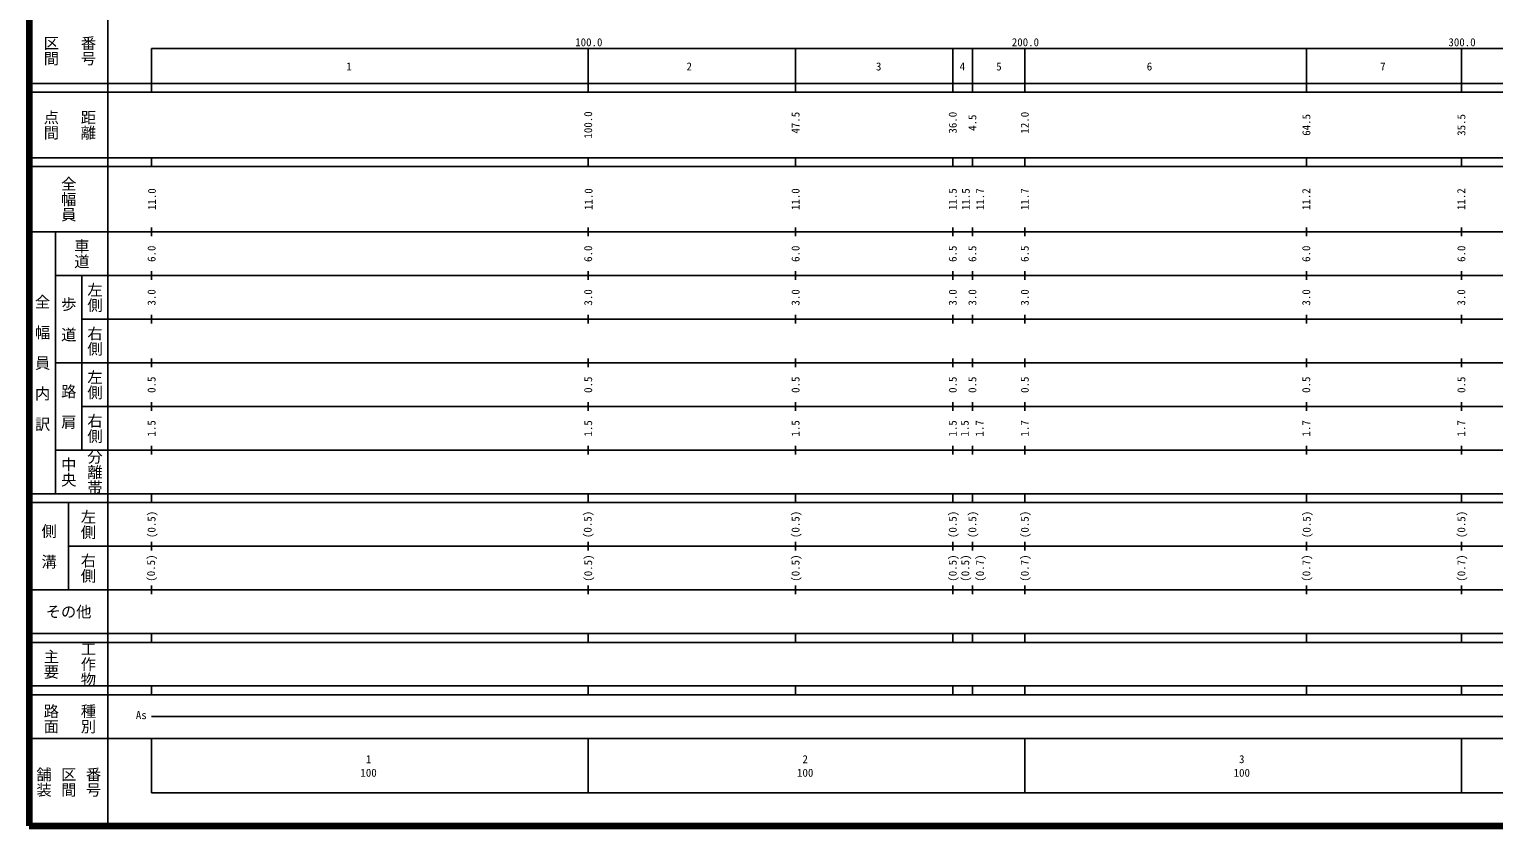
# Model space of a CAD drawing. Units: millimetres on the paper, enlarged 1000 times. Extents: x 40000 to 680000, y 20000 to 380000.
# Drawn here: x 40000 to 375413, y 20000 to 202409 of the extents above; entities that cross this region are included whole.
import ezdxf
from ezdxf.enums import TextEntityAlignment as Align

# ---------------------------------------------------------------- set-up
doc = ezdxf.new("R2010")
doc.units = ezdxf.units.MM
doc.header["$LTSCALE"] = 1000
doc.layers.add('M-TTL', color=2, linetype='Continuous', lineweight=140)
doc.layers.add('M-TTL-BAND', color=7, linetype='Continuous', lineweight=25)
doc.styles.add('@ＭＳ ゴシック', font='')
doc.styles.add('ＭＳ ゴシック', font='')
doc.styles.get('@ＭＳ ゴシック').set_extended_font_data('@MS Gothic')
doc.styles.get('ＭＳ ゴシック').set_extended_font_data('MS Gothic')

msp = doc.modelspace()

# ---------------------------------------------------------------- linework, layer by layer
at = {"layer": 'M-TTL'}
for p, q in [((40000, 380000), (40000, 20000)), ((40000, 20000), (680000, 20000))]:
    msp.add_line(p, q, dxfattribs=at)
at = {"layer": 'M-TTL-BAND'}
for p, q in [((58000, 370000), (58000, 20000)), ((579000, 198000), (68000, 198000)), ((68000, 198000), (68000, 188000)), ((168000, 198000), (168000, 188000)), ((215500, 198000), (215500, 188000)), ((251500, 198000), (251500, 188000)), ((256000, 198000), (256000, 190000)), ((268000, 198000), (268000, 188000)), ((332500, 198000), (332500, 190000)), ((368000, 198000), (368000, 188000)), ((40000, 190000), (58000, 190000)), ((40000, 188000), (58000, 188000)), ((579000, 190000), (58000, 190000)), ((579000, 188000), (58000, 188000)), ((256000, 190000), (256000, 188000)), ((332500, 190000), (332500, 188000)), ((40000, 173000), (58000, 173000)), ((579000, 173000), (58000, 173000)), ((68000, 171000), (68000, 173000)), ((168000, 171000), (168000, 173000)), ((215500, 171000), (215500, 173000)), ((251500, 171000), (251500, 173000)), ((256000, 173000), (256000, 171000)), ((268000, 171000), (268000, 173000)), ((332500, 173000), (332500, 171000)), ((368000, 171000), (368000, 173000)), ((40000, 171000), (58000, 171000)), ((579000, 171000), (58000, 171000)), ((40000, 156000), (58000, 156000)), ((46000, 96000), (46000, 156000)), ((579000, 156000), (58000, 156000)), ((68000, 155000), (68000, 157000)), ((168000, 155000), (168000, 157000)), ((215500, 155000), (215500, 157000)), ((251500, 155000), (251500, 157000)), ((256000, 157000), (256000, 156000)), ((256000, 156000), (256000, 155000)), ((268000, 155000), (268000, 157000)), ((332500, 157000), (332500, 156000)), ((332500, 156000), (332500, 155000)), ((368000, 155000), (368000, 157000)), ((46000, 146000), (58000, 146000)), ((52000, 146000), (52000, 106000)), ((579000, 146000), (58000, 146000)), ((68000, 145000), (68000, 147000)), ((168000, 145000), (168000, 147000)), ((215500, 145000), (215500, 147000)), ((251500, 145000), (251500, 147000)), ((256000, 147000), (256000, 146000)), ((256000, 146000), (256000, 145000)), ((268000, 145000), (268000, 147000)), ((332500, 147000), (332500, 146000)), ((332500, 146000), (332500, 145000)), ((368000, 145000), (368000, 147000)), ((52000, 136000), (58000, 136000)), ((579000, 136000), (58000, 136000)), ((68000, 135000), (68000, 137000)), ((168000, 135000), (168000, 137000)), ((215500, 135000), (215500, 137000)), ((251500, 135000), (251500, 137000)), ((256000, 137000), (256000, 136000)), ((256000, 136000), (256000, 135000)), ((268000, 135000), (268000, 137000)), ((332500, 137000), (332500, 136000)), ((332500, 136000), (332500, 135000)), ((368000, 135000), (368000, 137000)), ((46000, 126000), (58000, 126000)), ((579000, 126000), (58000, 126000)), ((68000, 125000), (68000, 127000)), ((168000, 125000), (168000, 127000)), ((215500, 125000), (215500, 127000)), ((251500, 125000), (251500, 127000)), ((256000, 127000), (256000, 126000)), ((256000, 126000), (256000, 125000)), ((268000, 125000), (268000, 127000)), ((332500, 127000), (332500, 126000)), ((332500, 126000), (332500, 125000)), ((368000, 125000), (368000, 127000)), ((52000, 116000), (58000, 116000)), ((579000, 116000), (58000, 116000)), ((68000, 115000), (68000, 117000)), ((168000, 115000), (168000, 117000)), ((215500, 115000), (215500, 117000)), ((251500, 115000), (251500, 117000)), ((256000, 117000), (256000, 116000)), ((256000, 116000), (256000, 115000)), ((268000, 115000), (268000, 117000)), ((332500, 117000), (332500, 116000)), ((332500, 116000), (332500, 115000)), ((368000, 115000), (368000, 117000)), ((46000, 106000), (58000, 106000)), ((579000, 106000), (58000, 106000)), ((68000, 105000), (68000, 107000)), ((168000, 105000), (168000, 107000)), ((215500, 105000), (215500, 107000)), ((251500, 105000), (251500, 107000)), ((256000, 107000), (256000, 106000)), ((256000, 106000), (256000, 105000)), ((268000, 105000), (268000, 107000)), ((332500, 107000), (332500, 106000)), ((332500, 106000), (332500, 105000)), ((368000, 105000), (368000, 107000)), ((40000, 96000), (58000, 96000)), ((40000, 94000), (58000, 94000)), ((49000, 94000), (49000, 74000)), ((579000, 96000), (58000, 96000)), ((579000, 94000), (58000, 94000)), ((68000, 94000), (68000, 96000)), ((168000, 94000), (168000, 96000)), ((215500, 94000), (215500, 96000)), ((251500, 94000), (251500, 96000)), ((256000, 96000), (256000, 94000)), ((268000, 94000), (268000, 96000)), ((332500, 96000), (332500, 94000)), ((368000, 94000), (368000, 96000)), ((49000, 84000), (58000, 84000)), ((579000, 84000), (58000, 84000)), ((68000, 83000), (68000, 85000)), ((168000, 83000), (168000, 85000)), ((215500, 83000), (215500, 85000)), ((251500, 83000), (251500, 85000)), ((256000, 85000), (256000, 84000)), ((256000, 84000), (256000, 83000)), ((268000, 83000), (268000, 85000)), ((332500, 85000), (332500, 84000)), ((332500, 84000), (332500, 83000)), ((368000, 83000), (368000, 85000)), ((40000, 74000), (58000, 74000)), ((579000, 74000), (58000, 74000)), ((68000, 73000), (68000, 75000)), ((168000, 73000), (168000, 75000)), ((215500, 73000), (215500, 75000)), ((251500, 73000), (251500, 75000)), ((256000, 75000), (256000, 74000)), ((256000, 74000), (256000, 73000)), ((268000, 73000), (268000, 75000)), ((332500, 75000), (332500, 74000)), ((332500, 74000), (332500, 73000)), ((368000, 73000), (368000, 75000)), ((40000, 64000), (58000, 64000)), ((579000, 64000), (58000, 64000)), ((68000, 62000), (68000, 64000)), ((168000, 62000), (168000, 64000)), ((215500, 62000), (215500, 64000)), ((251500, 62000), (251500, 64000)), ((256000, 64000), (256000, 62000)), ((268000, 62000), (268000, 64000)), ((332500, 64000), (332500, 62000)), ((368000, 62000), (368000, 64000)), ((40000, 62000), (58000, 62000)), ((579000, 62000), (58000, 62000)), ((40000, 52000), (58000, 52000)), ((579000, 52000), (58000, 52000)), ((68000, 50000), (68000, 52000)), ((168000, 50000), (168000, 52000)), ((215500, 50000), (215500, 52000)), ((251500, 50000), (251500, 52000)), ((256000, 52000), (256000, 50000)), ((268000, 50000), (268000, 52000)), ((332500, 52000), (332500, 50000)), ((368000, 50000), (368000, 52000)), ((40000, 50000), (58000, 50000)), ((579000, 50000), (58000, 50000)), ((568000, 45000), (67978, 45000)), ((40000, 40000), (58000, 40000)), ((579000, 40000), (58000, 40000)), ((68000, 40000), (68000, 27500)), ((168000, 40000), (168000, 27500)), ((268000, 40000), (268000, 27500)), ((368000, 40000), (368000, 27500)), ((579000, 27500), (68000, 27500))]:
    msp.add_line(p, q, dxfattribs=at)

# ---------------------------------------------------------------- texts
for s, height, rotation, style, p in [('区間', 2566, 270, '@ＭＳ ゴシック', (45000, 197500)), ('番号', 2566, 270, '@ＭＳ ゴシック', (53500, 197500)), ('点間', 2566, 270, '@ＭＳ ゴシック', (45000, 180500)), ('距離', 2566, 270, '@ＭＳ ゴシック', (53500, 180500)), ('100.0', 1833, 90, 'ＭＳ ゴシック', (168000, 180500)), ('47.5', 1833, 90, 'ＭＳ ゴシック', (215500, 181016)), ('36.0', 1833, 90, 'ＭＳ ゴシック', (251500, 181016)), ('4.5', 1833, 90, 'ＭＳ ゴシック', (256000, 181016)), ('12.0', 1833, 90, 'ＭＳ ゴシック', (268000, 181016)), ('64.5', 1833, 90, 'ＭＳ ゴシック', (332500, 180516)), ('35.5', 1833, 90, 'ＭＳ ゴシック', (368000, 180500)), ('全幅員', 2566, 270, '@ＭＳ ゴシック', (49000, 163500)), ('11.0', 1833, 90, 'ＭＳ ゴシック', (68091, 163500)), ('11.0', 1833, 90, 'ＭＳ ゴシック', (168091, 163500)), ('11.0', 1833, 90, 'ＭＳ ゴシック', (215500, 163500)), ('11.5', 1833, 90, 'ＭＳ ゴシック', (251500, 163500)), ('11.5', 1833, 90, 'ＭＳ ゴシック', (254490, 163500)), ('11.7', 1833, 90, 'ＭＳ ゴシック', (257774, 163500)), ('11.7', 1833, 90, 'ＭＳ ゴシック', (268000, 163500)), ('11.2', 1833, 90, 'ＭＳ ゴシック', (332463, 163500)), ('11.2', 1833, 90, 'ＭＳ ゴシック', (367963, 163500)), ('車道', 2566, 270, '@ＭＳ ゴシック', (52000, 151000)), ('6.0', 1833, 90, 'ＭＳ ゴシック', (68000, 151000)), ('6.0', 1833, 90, 'ＭＳ ゴシック', (168000, 151000)), ('6.0', 1833, 90, 'ＭＳ ゴシック', (215500, 151000)), ('6.5', 1833, 90, 'ＭＳ ゴシック', (251500, 151000)), ('6.5', 1833, 90, 'ＭＳ ゴシック', (256000, 151000)), ('6.5', 1833, 90, 'ＭＳ ゴシック', (268000, 151000)), ('6.0', 1833, 90, 'ＭＳ ゴシック', (332463, 151000)), ('6.0', 1833, 90, 'ＭＳ ゴシック', (368000, 151000)), ('左側', 2566, 270, '@ＭＳ ゴシック', (55000, 141000)), ('全\u3000幅\u3000員\u3000内\u3000訳', 2566, 270, '@ＭＳ ゴシック', (43000, 126000)), ('歩\u3000道', 2566, 270, '@ＭＳ ゴシック', (49000, 136000)), ('3.0', 1833, 90, 'ＭＳ ゴシック', (68000, 141000)), ('3.0', 1833, 90, 'ＭＳ ゴシック', (168000, 141000)), ('3.0', 1833, 90, 'ＭＳ ゴシック', (215500, 141000)), ('3.0', 1833, 90, 'ＭＳ ゴシック', (251500, 141000)), ('3.0', 1833, 90, 'ＭＳ ゴシック', (256000, 141000)), ('3.0', 1833, 90, 'ＭＳ ゴシック', (268000, 141000)), ('3.0', 1833, 90, 'ＭＳ ゴシック', (332463, 141000)), ('3.0', 1833, 90, 'ＭＳ ゴシック', (367972, 141000)), ('右側', 2566, 270, '@ＭＳ ゴシック', (55000, 131000)), ('左側', 2566, 270, '@ＭＳ ゴシック', (55000, 121000)), ('路\u3000肩', 2566, 270, '@ＭＳ ゴシック', (49000, 116000)), ('0.5', 1833, 90, 'ＭＳ ゴシック', (68000, 121000)), ('0.5', 1833, 90, 'ＭＳ ゴシック', (168000, 121000)), ('0.5', 1833, 90, 'ＭＳ ゴシック', (215500, 121000)), ('0.5', 1833, 90, 'ＭＳ ゴシック', (251500, 121000)), ('0.5', 1833, 90, 'ＭＳ ゴシック', (256000, 121000)), ('0.5', 1833, 90, 'ＭＳ ゴシック', (268000, 121000)), ('0.5', 1833, 90, 'ＭＳ ゴシック', (332463, 121000)), ('0.5', 1833, 90, 'ＭＳ ゴシック', (368000, 121000)), ('右側', 2566, 270, '@ＭＳ ゴシック', (55000, 111000)), ('1.5', 1833, 90, 'ＭＳ ゴシック', (68000, 111000)), ('1.5', 1833, 90, 'ＭＳ ゴシック', (168000, 111000)), ('1.5', 1833, 90, 'ＭＳ ゴシック', (215500, 111000)), ('1.5', 1833, 90, 'ＭＳ ゴシック', (251500, 111000)), ('1.5', 1833, 90, 'ＭＳ ゴシック', (254250, 111000)), ('1.7', 1833, 90, 'ＭＳ ゴシック', (257647, 111000)), ('1.7', 1833, 90, 'ＭＳ ゴシック', (268000, 111000)), ('1.7', 1833, 90, 'ＭＳ ゴシック', (332463, 111000)), ('1.7', 1833, 90, 'ＭＳ ゴシック', (367963, 111000)), ('中央', 2566, 270, '@ＭＳ ゴシック', (49000, 101000)), ('分離帯', 2566, 270, '@ＭＳ ゴシック', (55000, 101000)), ('左側', 2566, 270, '@ＭＳ ゴシック', (53500, 89000)), ('(0.5)', 1833, 90, 'ＭＳ ゴシック', (68000, 89000)), ('(0.5)', 1833, 90, 'ＭＳ ゴシック', (167888, 89000)), ('(0.5)', 1833, 90, 'ＭＳ ゴシック', (215500, 89000)), ('(0.5)', 1833, 90, 'ＭＳ ゴシック', (251500, 89000)), ('(0.5)', 1833, 90, 'ＭＳ ゴシック', (256000, 89000)), ('(0.5)', 1833, 90, 'ＭＳ ゴシック', (268000, 89000)), ('(0.5)', 1833, 90, 'ＭＳ ゴシック', (332576, 89000)), ('(0.5)', 1833, 90, 'ＭＳ ゴシック', (368000, 89000)), ('側\u3000溝', 2566, 270, '@ＭＳ ゴシック', (44500, 84000)), ('右側', 2566, 270, '@ＭＳ ゴシック', (53500, 79000)), ('(0.5)', 1833, 90, 'ＭＳ ゴシック', (67888, 79000)), ('(0.5)', 1833, 90, 'ＭＳ ゴシック', (168000, 79000)), ('(0.5)', 1833, 90, 'ＭＳ ゴシック', (215500, 79000)), ('(0.5)', 1833, 90, 'ＭＳ ゴシック', (251500, 79000)), ('(0.5)', 1833, 90, 'ＭＳ ゴシック', (254372, 79000)), ('(0.7)', 1833, 90, 'ＭＳ ゴシック', (257743, 79000)), ('(0.7)', 1833, 90, 'ＭＳ ゴシック', (268000, 79000)), ('(0.7)', 1833, 90, 'ＭＳ ゴシック', (332500, 79000)), ('(0.7)', 1833, 90, 'ＭＳ ゴシック', (368000, 79000)), ('工作物', 2566, 270, '@ＭＳ ゴシック', (53500, 57000)), ('主要', 2566, 270, '@ＭＳ ゴシック', (45000, 57000)), ('路面', 2566, 270, '@ＭＳ ゴシック', (45000, 44500)), ('種別', 2566, 270, '@ＭＳ ゴシック', (53500, 44500)), ('舗装', 2566, 270, '@ＭＳ ゴシック', (43333, 30000)), ('区間', 2566, 270, '@ＭＳ ゴシック', (49000, 30000)), ('番号', 2566, 270, '@ＭＳ ゴシック', (54667, 30000))]:
    msp.add_text(s, height=height, rotation=rotation, dxfattribs=dict(at, style=style)).set_placement(p, align=Align.MIDDLE_CENTER)
at = {"layer": 'M-TTL-BAND', "style": 'ＭＳ ゴシック'}
for s, height, p in [('100.0', 1833, (168156, 199445)), ('200.0', 1833, (268156, 199445)), ('300.0', 1833, (368156, 199445)), ('1', 1833, (113223, 193892)), ('2', 1833, (191151, 193892)), ('3', 1833, (234546, 193892)), ('4', 1833, (253720, 193892)), ('5', 1833, (262090, 193892)), ('6', 1833, (296564, 193892)), ('7', 1833, (350034, 193892)), ('その他', 2566, (49000, 69000)), ('As', 1833, (65651, 45325)), ('1', 1833, (117712, 35238)), ('2', 1833, (217712, 35238)), ('3', 1833, (317712, 35238)), ('100', 1833, (117712, 32131)), ('100', 1833, (217712, 32131)), ('100', 1833, (317712, 32131))]:
    msp.add_text(s, height=height, dxfattribs=at).set_placement(p, align=Align.MIDDLE_CENTER)

doc.saveas('drawing.dxf')
